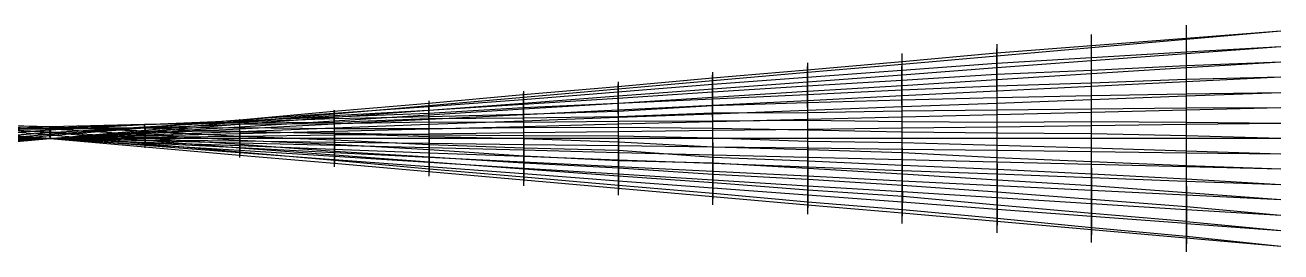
# Model space of a CAD drawing. Header units: metres. Extents: x 0 to 40, y -1.8 to 1.8.
# Drawn here: x 19.59 to 40, y -1.85 to 1.85 of the extents above; entities that cross this region are included whole.
import ezdxf

# ---------------------------------------------------------------- set-up
doc = ezdxf.new("R2010")
doc.units = ezdxf.units.M
doc.layers.add('Deflected structure', color=30, linetype='Continuous')
doc.layers.add('Original structure', color=3, linetype='Continuous')

msp = doc.modelspace()

# ---------------------------------------------------------------- linework, layer by layer
at = {"layer": 'Deflected structure'}
for p, q in [((38.462, 1.846), (38.46, 1.633, 1.565)), ((36.92, 1.516, 1.567), (36.923, 1.692)), ((36.92, 1.516, 1.567), (38.46, 1.633, 1.565)), ((38.46, 1.633, 1.565), (40, 1.75, 1.562)), ((38.46, 1.633, 1.565), (38.46, 1.412, 3.129)), ((35.385, 1.538), (35.38, 1.396, 1.568)), ((35.38, 1.396, 1.568), (36.92, 1.516, 1.567)), ((36.92, 1.317, 3.131), (36.92, 1.516, 1.567)), ((38.46, 1.412, 3.129), (40, 1.5, 3.125)), ((32.304, 1.118, 1.566), (33.843, 1.255, 1.567)), ((32.308, 1.231), (32.304, 1.118, 1.566)), ((33.841, 1.11, 3.132), (33.843, 1.255, 1.567)), ((33.841, 1.11, 3.132), (35.38, 1.224, 3.133)), ((33.843, 1.255, 1.567), (35.38, 1.396, 1.568)), ((33.843, 1.255, 1.567), (33.846, 1.385)), ((35.38, 1.396, 1.568), (35.38, 1.224, 3.133)), ((35.38, 1.224, 3.133), (36.92, 1.317, 3.131)), ((35.38, 1.224, 3.133), (35.38, 1.047, 4.697)), ((36.92, 1.317, 3.131), (38.46, 1.412, 3.129)), ((36.92, 1.114, 4.695), (36.92, 1.317, 3.131)), ((38.46, 1.412, 3.129), (38.46, 1.188, 4.692)), ((38.46, 1.188, 4.692), (40, 1.25, 4.688)), ((30.765, 0.989, 1.566), (32.304, 1.118, 1.566)), ((30.765, 0.989, 1.566), (30.769, 1.077)), ((32.304, 1.118, 1.566), (32.302, 0.997, 3.132)), ((32.302, 0.997, 3.132), (33.841, 1.11, 3.132)), ((33.841, 0.951, 4.697), (33.841, 1.11, 3.132)), ((33.841, 0.951, 4.697), (35.38, 1.047, 4.697)), ((35.38, 1.047, 4.697), (36.92, 1.114, 4.695)), ((35.38, 1.047, 4.697), (35.381, 0.851, 6.26)), ((36.92, 1.114, 4.695), (38.46, 1.188, 4.692)), ((36.921, 0.898, 6.257), (36.92, 1.114, 4.695)), ((38.46, 1.188, 4.692), (38.46, 0.958, 6.255)), ((27.689, 0.715, 1.565), (29.227, 0.848, 1.565)), ((29.226, 0.762, 3.13), (30.764, 0.883, 3.131)), ((29.227, 0.848, 1.565), (29.226, 0.762, 3.13)), ((29.227, 0.848, 1.565), (30.765, 0.989, 1.566)), ((29.231, 0.923), (29.227, 0.848, 1.565)), ((30.764, 0.883, 3.131), (32.302, 0.997, 3.132)), ((30.764, 0.883, 3.131), (30.765, 0.989, 1.566)), ((30.764, 0.762, 4.695), (30.764, 0.883, 3.131)), ((30.764, 0.762, 4.695), (32.303, 0.855, 4.696)), ((32.302, 0.997, 3.132), (32.303, 0.855, 4.696)), ((32.303, 0.855, 4.696), (33.841, 0.951, 4.697)), ((32.303, 0.855, 4.696), (32.303, 0.712, 6.259)), ((33.842, 0.787, 6.26), (33.841, 0.951, 4.697)), ((35.381, 0.851, 6.26), (33.842, 0.787, 6.26)), ((36.921, 0.898, 6.257), (35.381, 0.851, 6.26)), ((35.381, 0.851, 6.26), (35.382, 0.666, 7.823)), ((38.46, 0.958, 6.255), (36.921, 0.898, 6.257)), ((36.921, 0.701, 7.821), (36.921, 0.898, 6.257)), ((40, 1, 6.25), (38.46, 0.958, 6.255)), ((38.46, 0.958, 6.255), (38.46, 0.727, 7.818)), ((26.149, 0.521, 3.128), (27.688, 0.633, 3.128)), ((26.151, 0.574, 1.564), (27.689, 0.715, 1.565)), ((26.154, 0.615), (26.151, 0.574, 1.564)), ((27.688, 0.633, 3.128), (29.226, 0.762, 3.13)), ((27.689, 0.715, 1.565), (27.688, 0.633, 3.128)), ((27.688, 0.558, 4.692), (29.226, 0.655, 4.693)), ((27.688, 0.633, 3.128), (27.688, 0.558, 4.692)), ((27.692, 0.769), (27.689, 0.715, 1.565)), ((29.226, 0.655, 4.693), (29.225, 0.572, 6.258)), ((30.764, 0.638, 6.259), (29.225, 0.572, 6.258)), ((29.226, 0.762, 3.13), (29.226, 0.655, 4.693)), ((29.226, 0.655, 4.693), (30.764, 0.762, 4.695)), ((30.764, 0.638, 6.259), (30.764, 0.762, 4.695)), ((32.303, 0.712, 6.259), (30.764, 0.638, 6.259)), ((30.764, 0.538, 7.824), (30.764, 0.638, 6.259)), ((33.842, 0.787, 6.26), (32.303, 0.712, 6.259)), ((32.303, 0.712, 6.259), (32.303, 0.587, 7.825)), ((32.303, 0.587, 7.825), (33.842, 0.629, 7.825)), ((33.842, 0.629, 7.825), (33.842, 0.787, 6.26)), ((33.842, 0.629, 7.825), (35.382, 0.666, 7.823)), ((33.844, 0.444, 9.386), (33.842, 0.629, 7.825)), ((35.382, 0.666, 7.823), (36.921, 0.701, 7.821)), ((35.382, 0.666, 7.823), (35.383, 0.46, 9.384)), ((36.921, 0.701, 7.821), (38.46, 0.727, 7.818)), ((36.922, 0.479, 9.382), (36.921, 0.701, 7.821)), ((38.46, 0.727, 7.818), (40, 0.75, 7.812)), ((38.46, 0.727, 7.818), (38.461, 0.493, 9.38)), ((23.071, 0.306, 3.127), (24.611, 0.411, 3.127)), ((23.074, 0.306, 1.563), (24.612, 0.447, 1.564)), ((24.61, 0.375, 4.691), (26.149, 0.46, 4.691)), ((24.611, 0.411, 3.127), (24.61, 0.375, 4.691)), ((24.611, 0.411, 3.127), (26.149, 0.521, 3.128)), ((24.612, 0.447, 1.564), (24.611, 0.411, 3.127)), ((24.612, 0.447, 1.564), (26.151, 0.574, 1.564)), ((24.615, 0.462), (24.612, 0.447, 1.564)), ((26.151, 0.574, 1.564), (26.149, 0.521, 3.128)), ((26.149, 0.46, 4.691), (27.688, 0.558, 4.692)), ((26.149, 0.521, 3.128), (26.149, 0.46, 4.691)), ((27.686, 0.497, 6.257), (26.149, 0.407, 6.255)), ((26.149, 0.46, 4.691), (26.149, 0.407, 6.255)), ((29.225, 0.572, 6.258), (27.686, 0.497, 6.257)), ((27.688, 0.558, 4.692), (27.686, 0.497, 6.257)), ((27.686, 0.497, 6.257), (27.688, 0.398, 7.82)), ((27.688, 0.398, 7.82), (29.227, 0.447, 7.82)), ((29.225, 0.572, 6.258), (29.227, 0.447, 7.82)), ((29.227, 0.447, 7.82), (30.764, 0.538, 7.824)), ((29.227, 0.447, 7.82), (29.228, 0.355, 9.384)), ((30.766, 0.411, 9.387), (29.228, 0.355, 9.384)), ((30.764, 0.538, 7.824), (32.303, 0.587, 7.825)), ((30.766, 0.411, 9.387), (30.764, 0.538, 7.824)), ((32.305, 0.418, 9.386), (30.766, 0.411, 9.387)), ((30.768, 0.289, 10.951), (30.766, 0.411, 9.387)), ((32.303, 0.587, 7.825), (32.305, 0.418, 9.386)), ((33.844, 0.444, 9.386), (32.305, 0.418, 9.386)), ((32.305, 0.418, 9.386), (32.306, 0.299, 10.952)), ((35.383, 0.46, 9.384), (33.844, 0.444, 9.386)), ((33.845, 0.277, 10.949), (33.844, 0.444, 9.386)), ((36.922, 0.479, 9.382), (35.383, 0.46, 9.384)), ((35.383, 0.46, 9.384), (35.384, 0.266, 10.946)), ((38.461, 0.493, 9.38), (36.922, 0.479, 9.382)), ((36.923, 0.275, 10.946), (36.922, 0.479, 9.382)), ((40, 0.5, 9.375), (38.461, 0.493, 9.38)), ((38.461, 0.493, 9.38), (38.461, 0.264, 10.943)), ((20.004, 0.187, 15.626), (18.466, 0.228, 15.623)), ((18.468, 0.231, 17.186), (20.007, 0.195, 17.188)), ((20.007, 0.151, 18.751), (18.469, 0.224, 18.749)), ((19.993, 0.176, 7.812), (21.532, 0.226, 7.814)), ((21.531, 0.221, 6.251), (19.993, 0.133, 6.25)), ((21.533, 0.229, 9.377), (19.995, 0.192, 9.375)), ((23.07, 0.285, 6.253), (21.531, 0.221, 6.251)), ((21.531, 0.221, 6.251), (21.532, 0.226, 7.814)), ((21.532, 0.192, 4.689), (21.531, 0.221, 6.251)), ((21.532, 0.192, 4.689), (23.071, 0.278, 4.69)), ((21.532, 0.226, 7.814), (23.071, 0.271, 7.816)), ((21.532, 0.226, 7.814), (21.533, 0.229, 9.377)), ((21.533, 0.184, 3.126), (23.071, 0.306, 3.127)), ((23.072, 0.249, 9.379), (21.533, 0.229, 9.377)), ((21.533, 0.229, 9.377), (21.536, 0.176, 10.939)), ((21.535, 0.175, 1.563), (23.074, 0.306, 1.563)), ((21.536, 0.176, 10.939), (23.074, 0.236, 10.943)), ((24.609, 0.348, 6.254), (23.07, 0.285, 6.253)), ((23.071, 0.278, 4.69), (23.07, 0.285, 6.253)), ((23.07, 0.285, 6.253), (23.071, 0.271, 7.816)), ((23.071, 0.278, 4.69), (24.61, 0.375, 4.691)), ((23.071, 0.271, 7.816), (24.61, 0.328, 7.818)), ((23.074, 0.306, 1.563), (23.071, 0.306, 3.127)), ((23.071, 0.306, 3.127), (23.071, 0.278, 4.69)), ((23.071, 0.271, 7.816), (23.072, 0.249, 9.379)), ((24.611, 0.263, 9.381), (23.072, 0.249, 9.379)), ((23.072, 0.249, 9.379), (23.074, 0.236, 10.943)), ((23.077, 0.308), (23.074, 0.306, 1.563)), ((23.074, 0.236, 10.943), (24.613, 0.243, 10.944)), ((23.074, 0.236, 10.943), (23.077, 0.176, 12.505)), ((26.149, 0.407, 6.255), (24.609, 0.348, 6.254)), ((24.61, 0.375, 4.691), (24.609, 0.348, 6.254)), ((24.609, 0.348, 6.254), (24.61, 0.328, 7.818)), ((24.61, 0.328, 7.818), (26.149, 0.356, 7.819)), ((24.61, 0.328, 7.818), (24.611, 0.263, 9.381)), ((26.149, 0.318, 9.383), (24.611, 0.263, 9.381)), ((24.611, 0.263, 9.381), (24.613, 0.243, 10.944)), ((24.613, 0.243, 10.944), (26.151, 0.269, 10.947)), ((24.613, 0.243, 10.944), (24.615, 0.16, 12.506)), ((26.149, 0.407, 6.255), (26.149, 0.356, 7.819)), ((26.149, 0.356, 7.819), (27.688, 0.398, 7.82)), ((26.149, 0.356, 7.819), (26.149, 0.318, 9.383)), ((27.689, 0.331, 9.384), (26.149, 0.318, 9.383)), ((26.149, 0.318, 9.383), (26.151, 0.269, 10.947)), ((26.151, 0.269, 10.947), (26.154, 0.155, 12.508)), ((26.151, 0.269, 10.947), (27.69, 0.265, 10.948)), ((27.688, 0.398, 7.82), (27.689, 0.331, 9.384)), ((29.228, 0.355, 9.384), (27.689, 0.331, 9.384)), ((27.689, 0.331, 9.384), (27.69, 0.265, 10.948)), ((27.69, 0.265, 10.948), (29.229, 0.281, 10.95)), ((27.69, 0.265, 10.948), (27.692, 0.175, 12.511)), ((29.228, 0.355, 9.384), (29.229, 0.281, 10.95)), ((29.229, 0.281, 10.95), (30.768, 0.289, 10.951)), ((29.229, 0.281, 10.95), (29.231, 0.18, 12.514)), ((30.768, 0.289, 10.951), (32.306, 0.299, 10.952)), ((30.77, 0.161, 12.514), (30.768, 0.289, 10.951)), ((32.306, 0.299, 10.952), (32.308, 0.137, 12.514)), ((32.306, 0.299, 10.952), (33.845, 0.277, 10.949)), ((33.846, 0.105, 12.512), (33.845, 0.277, 10.949)), ((33.845, 0.277, 10.949), (35.384, 0.266, 10.946)), ((35.384, 0.266, 10.946), (36.923, 0.275, 10.946)), ((35.384, 0.266, 10.946), (35.385, 0.086, 12.511)), ((36.924, 0.077, 12.51), (36.923, 0.275, 10.946)), ((36.923, 0.275, 10.946), (38.461, 0.264, 10.943)), ((38.461, 0.264, 10.943), (38.462, 0.045, 12.507)), ((38.461, 0.264, 10.943), (40, 0.25, 10.938)), ((18.455, 0.101, 7.811), (19.993, 0.176, 7.812)), ((19.993, 0.133, 6.25), (18.456, 0.032, 6.249)), ((18.456, -0.012, 4.687), (19.994, 0.095, 4.687)), ((19.995, 0.192, 9.375), (18.457, 0.124, 9.373)), ((18.457, -0.055, 3.124), (19.994, 0.073, 3.125)), ((18.458, -0.096, 1.562), (19.996, 0.047, 1.562)), ((18.459, 0.168, 10.936), (19.997, 0.173, 10.938)), ((19.999, 0.149, 12.5), (18.461, 0.16, 12.499)), ((18.463, 0.153, 14.062), (20.002, 0.169, 14.063)), ((18.465, 0.181, 23.437), (20.005, 0.06, 23.438)), ((20.006, 0.09, 21.876), (18.467, 0.19, 21.874)), ((18.467, 0.189, 20.311), (20.006, 0.106, 20.313)), ((19.993, 0.176, 7.812), (19.995, 0.192, 9.375)), ((19.993, 0.133, 6.25), (19.993, 0.176, 7.812)), ((19.994, 0.095, 4.687), (19.993, 0.133, 6.25)), ((19.994, 0.095, 4.687), (21.532, 0.192, 4.689)), ((19.994, 0.073, 3.125), (21.533, 0.184, 3.126)), ((19.994, 0.073, 3.125), (19.994, 0.095, 4.687)), ((19.996, 0.047, 1.562), (19.994, 0.073, 3.125)), ((19.995, 0.192, 9.375), (19.997, 0.173, 10.938)), ((19.996, 0.047, 1.562), (21.535, 0.175, 1.563)), ((20, 0), (19.996, 0.047, 1.562)), ((19.997, 0.173, 10.938), (21.536, 0.176, 10.939)), ((19.997, 0.173, 10.938), (19.999, 0.149, 12.5)), ((19.999, 0.149, 12.5), (20.002, 0.169, 14.063)), ((21.538, 0.166, 12.502), (19.999, 0.149, 12.5)), ((20.005, 0.06, 23.438), (20, 0, 25)), ((20.002, 0.169, 14.063), (20.004, 0.187, 15.626)), ((20.002, 0.169, 14.063), (21.541, 0.176, 14.065)), ((20.004, 0.187, 15.626), (20.007, 0.195, 17.188)), ((21.542, 0.121, 15.627), (20.004, 0.187, 15.626)), ((20.006, 0.09, 21.876), (20.005, 0.06, 23.438)), ((20.005, 0.06, 23.438), (21.543, -0.081, 23.439)), ((20.007, 0.151, 18.751), (20.006, 0.106, 20.313)), ((20.006, 0.106, 20.313), (20.006, 0.09, 21.876)), ((20.006, 0.106, 20.313), (21.545, 0.012, 20.314)), ((21.544, -0.032, 21.876), (20.006, 0.09, 21.876)), ((20.007, 0.195, 17.188), (20.007, 0.151, 18.751)), ((20.007, 0.195, 17.188), (21.545, 0.121, 17.19)), ((21.545, 0.057, 18.752), (20.007, 0.151, 18.751)), ((21.533, 0.184, 3.126), (21.532, 0.192, 4.689)), ((21.535, 0.175, 1.563), (21.533, 0.184, 3.126)), ((21.538, 0.154), (21.535, 0.175, 1.563)), ((21.536, 0.176, 10.939), (21.538, 0.166, 12.502)), ((21.538, 0.166, 12.502), (21.541, 0.176, 14.065)), ((23.077, 0.176, 12.505), (21.538, 0.166, 12.502)), ((21.541, 0.176, 14.065), (21.542, 0.121, 15.627)), ((21.541, 0.176, 14.065), (23.078, 0.107, 14.067)), ((21.542, 0.121, 15.627), (21.545, 0.121, 17.19)), ((23.081, 0.115, 15.63), (21.542, 0.121, 15.627)), ((21.545, 0.012, 20.314), (21.544, -0.032, 21.876)), ((21.545, 0.121, 17.19), (21.545, 0.057, 18.752)), ((21.545, 0.121, 17.19), (23.082, 0.037, 17.191)), ((21.545, 0.057, 18.752), (21.545, 0.012, 20.314)), ((23.083, -0.035, 18.753), (21.545, 0.057, 18.752)), ((21.545, 0.012, 20.314), (23.083, -0.09, 20.315)), ((23.077, 0.176, 12.505), (23.078, 0.107, 14.067)), ((24.615, 0.16, 12.506), (23.077, 0.176, 12.505)), ((23.078, 0.107, 14.067), (23.081, 0.115, 15.63)), ((23.078, 0.107, 14.067), (24.617, 0.093, 14.069)), ((23.081, 0.115, 15.63), (23.082, 0.037, 17.191)), ((24.62, 0.075, 15.632), (23.081, 0.115, 15.63)), ((23.082, 0.037, 17.191), (23.083, -0.035, 18.753)), ((23.082, 0.037, 17.191), (24.621, -0.022, 17.193)), ((24.615, 0.16, 12.506), (24.617, 0.093, 14.069)), ((26.154, 0.155, 12.508), (24.615, 0.16, 12.506)), ((24.617, 0.093, 14.069), (24.62, 0.075, 15.632)), ((24.617, 0.093, 14.069), (26.155, 0.06, 14.07)), ((24.62, 0.075, 15.632), (24.621, -0.022, 17.193)), ((26.158, 0.026, 15.634), (24.62, 0.075, 15.632)), ((27.692, 0.175, 12.511), (26.154, 0.155, 12.508)), ((26.154, 0.155, 12.508), (26.155, 0.06, 14.07)), ((26.155, 0.06, 14.07), (26.158, 0.026, 15.634)), ((26.155, 0.06, 14.07), (27.694, 0.048, 14.072)), ((26.158, 0.026, 15.634), (26.159, -0.1, 17.194)), ((27.697, -0.007, 15.637), (26.158, 0.026, 15.634)), ((29.231, 0.18, 12.514), (27.692, 0.175, 12.511)), ((27.692, 0.175, 12.511), (27.694, 0.048, 14.072)), ((27.694, 0.048, 14.072), (27.697, -0.007, 15.637)), ((27.694, 0.048, 14.072), (29.233, 0.041, 14.074)), ((29.231, 0.18, 12.514), (29.233, 0.041, 14.074)), ((30.77, 0.161, 12.514), (29.231, 0.18, 12.514)), ((29.233, 0.041, 14.074), (29.235, -0.058, 15.638)), ((29.233, 0.041, 14.074), (30.771, 0.012, 14.076)), ((30.771, 0.012, 14.076), (30.77, 0.161, 12.514)), ((32.308, 0.137, 12.514), (30.77, 0.161, 12.514)), ((30.772, -0.14, 15.637), (30.771, 0.012, 14.076)), ((30.771, 0.012, 14.076), (32.309, -0.042, 14.074)), ((32.308, 0.137, 12.514), (32.309, -0.042, 14.074)), ((33.846, 0.105, 12.512), (32.308, 0.137, 12.514)), ((33.848, -0.064, 14.075), (33.846, 0.105, 12.512)), ((35.385, 0.086, 12.511), (33.846, 0.105, 12.512)), ((35.385, 0.086, 12.511), (35.386, -0.107, 14.073)), ((36.924, 0.077, 12.51), (35.385, 0.086, 12.511)), ((36.924, -0.151, 14.071), (36.924, 0.077, 12.51)), ((38.462, 0.045, 12.507), (36.924, 0.077, 12.51)), ((38.462, 0.045, 12.507), (38.462, -0.2, 14.067)), ((40, 0, 12.5), (38.462, 0.045, 12.507)), ((21.543, -0.081, 23.439), (21.538, -0.154, 25)), ((21.544, -0.032, 21.876), (21.543, -0.081, 23.439)), ((21.543, -0.081, 23.439), (23.081, -0.218, 23.439)), ((23.082, -0.158, 21.877), (21.544, -0.032, 21.876)), ((23.082, -0.158, 21.877), (23.081, -0.218, 23.439)), ((23.083, -0.09, 20.315), (23.082, -0.158, 21.877)), ((24.621, -0.271, 21.878), (23.082, -0.158, 21.877)), ((23.083, -0.035, 18.753), (23.083, -0.09, 20.315)), ((24.622, -0.098, 18.755), (23.083, -0.035, 18.753)), ((23.083, -0.09, 20.315), (24.62, -0.206, 20.316)), ((24.622, -0.098, 18.755), (24.62, -0.206, 20.316)), ((24.621, -0.022, 17.193), (24.622, -0.098, 18.755)), ((24.621, -0.022, 17.193), (26.159, -0.1, 17.194)), ((26.16, -0.185, 18.756), (24.622, -0.098, 18.755)), ((26.159, -0.1, 17.194), (26.16, -0.185, 18.756)), ((26.159, -0.1, 17.194), (27.698, -0.15, 17.196)), ((26.16, -0.185, 18.756), (26.159, -0.3, 20.317)), ((27.698, -0.286, 18.756), (26.16, -0.185, 18.756)), ((27.697, -0.007, 15.637), (27.698, -0.15, 17.196)), ((29.235, -0.058, 15.638), (27.697, -0.007, 15.637)), ((27.698, -0.15, 17.196), (27.698, -0.286, 18.756)), ((27.698, -0.15, 17.196), (29.237, -0.188, 17.2)), ((29.235, -0.058, 15.638), (29.237, -0.188, 17.2)), ((30.772, -0.14, 15.637), (29.235, -0.058, 15.638)), ((29.237, -0.188, 17.2), (29.236, -0.363, 18.757)), ((29.237, -0.188, 17.2), (30.773, -0.302, 17.197)), ((30.773, -0.302, 17.197), (30.772, -0.14, 15.637)), ((32.311, -0.185, 15.637), (30.772, -0.14, 15.637)), ((32.309, -0.042, 14.074), (32.311, -0.185, 15.637)), ((32.309, -0.042, 14.074), (33.848, -0.064, 14.075)), ((32.311, -0.185, 15.637), (32.311, -0.362, 17.198)), ((33.849, -0.234, 15.638), (32.311, -0.185, 15.637)), ((33.849, -0.234, 15.638), (33.848, -0.064, 14.075)), ((33.848, -0.064, 14.075), (35.386, -0.107, 14.073)), ((35.386, -0.107, 14.073), (35.386, -0.314, 15.634)), ((35.386, -0.107, 14.073), (36.924, -0.151, 14.071)), ((36.924, -0.38, 15.631), (36.924, -0.151, 14.071)), ((36.924, -0.151, 14.071), (38.462, -0.2, 14.067)), ((38.462, -0.2, 14.067), (38.462, -0.447, 15.627)), ((38.462, -0.2, 14.067), (40, -0.25, 14.062)), ((23.081, -0.218, 23.439), (23.077, -0.308, 25)), ((23.081, -0.218, 23.439), (24.62, -0.353, 23.44)), ((24.62, -0.353, 23.44), (24.615, -0.462, 25)), ((24.62, -0.206, 20.316), (24.621, -0.271, 21.878)), ((24.62, -0.206, 20.316), (26.159, -0.3, 20.317)), ((24.621, -0.271, 21.878), (24.62, -0.353, 23.44)), ((24.62, -0.353, 23.44), (26.158, -0.492, 23.44)), ((26.159, -0.387, 21.879), (24.621, -0.271, 21.878)), ((26.159, -0.387, 21.879), (26.158, -0.492, 23.44)), ((26.159, -0.3, 20.317), (26.159, -0.387, 21.879)), ((26.159, -0.3, 20.317), (27.698, -0.396, 20.318)), ((27.698, -0.497, 21.88), (26.159, -0.387, 21.879)), ((27.698, -0.286, 18.756), (27.698, -0.396, 20.318)), ((29.236, -0.363, 18.757), (27.698, -0.286, 18.756)), ((27.698, -0.396, 20.318), (27.698, -0.497, 21.88)), ((27.698, -0.396, 20.318), (29.237, -0.479, 20.32)), ((29.236, -0.363, 18.757), (29.237, -0.479, 20.32)), ((30.776, -0.403, 18.762), (29.236, -0.363, 18.757)), ((30.776, -0.403, 18.762), (30.773, -0.302, 17.197)), ((30.773, -0.302, 17.197), (32.311, -0.362, 17.198)), ((30.775, -0.581, 20.321), (30.776, -0.403, 18.762)), ((32.314, -0.49, 18.763), (30.776, -0.403, 18.762)), ((32.311, -0.362, 17.198), (32.314, -0.49, 18.763)), ((32.311, -0.362, 17.198), (33.849, -0.432, 17.198)), ((33.849, -0.432, 17.198), (33.849, -0.234, 15.638)), ((35.386, -0.314, 15.634), (33.849, -0.234, 15.638)), ((35.386, -0.314, 15.634), (35.388, -0.497, 17.198)), ((36.924, -0.38, 15.631), (35.386, -0.314, 15.634)), ((36.926, -0.575, 17.196), (36.924, -0.38, 15.631)), ((38.462, -0.447, 15.627), (36.924, -0.38, 15.631)), ((26.158, -0.492, 23.44), (26.154, -0.615, 25)), ((26.158, -0.492, 23.44), (27.696, -0.626, 23.441)), ((27.698, -0.497, 21.88), (27.696, -0.626, 23.441)), ((29.237, -0.614, 21.881), (27.698, -0.497, 21.88)), ((29.237, -0.479, 20.32), (29.237, -0.614, 21.881)), ((29.237, -0.479, 20.32), (30.775, -0.581, 20.321)), ((30.776, -0.719, 21.883), (30.775, -0.581, 20.321)), ((30.775, -0.581, 20.321), (32.315, -0.664, 20.323)), ((32.314, -0.49, 18.763), (32.315, -0.664, 20.323)), ((33.852, -0.579, 18.763), (32.314, -0.49, 18.763)), ((33.852, -0.579, 18.763), (33.849, -0.432, 17.198)), ((33.849, -0.432, 17.198), (35.388, -0.497, 17.198)), ((33.853, -0.759, 20.325), (33.852, -0.579, 18.763)), ((35.39, -0.678, 18.762), (33.852, -0.579, 18.763)), ((35.388, -0.497, 17.198), (35.39, -0.678, 18.762)), ((35.388, -0.497, 17.198), (36.926, -0.575, 17.196)), ((36.927, -0.773, 18.76), (36.926, -0.575, 17.196)), ((36.926, -0.575, 17.196), (38.463, -0.659, 17.192)), ((38.462, -0.447, 15.627), (38.463, -0.659, 17.192)), ((40, -0.5, 15.625), (38.462, -0.447, 15.627)), ((27.696, -0.626, 23.441), (27.692, -0.769, 25)), ((27.696, -0.626, 23.441), (29.235, -0.758, 23.442)), ((29.235, -0.758, 23.442), (29.231, -0.923, 25)), ((29.237, -0.614, 21.881), (29.235, -0.758, 23.442)), ((29.235, -0.758, 23.442), (30.774, -0.89, 23.443)), ((30.776, -0.719, 21.883), (29.237, -0.614, 21.881)), ((30.774, -0.89, 23.443), (30.776, -0.719, 21.883)), ((32.314, -0.843, 21.883), (30.776, -0.719, 21.883)), ((32.315, -0.664, 20.323), (32.314, -0.843, 21.883)), ((32.315, -0.664, 20.323), (33.853, -0.759, 20.325)), ((33.854, -0.945, 21.886), (33.853, -0.759, 20.325)), ((33.853, -0.759, 20.325), (35.391, -0.87, 20.324)), ((35.39, -0.678, 18.762), (35.391, -0.87, 20.324)), ((36.927, -0.773, 18.76), (35.39, -0.678, 18.762)), ((36.928, -0.986, 20.323), (36.927, -0.773, 18.76)), ((38.464, -0.886, 18.756), (36.927, -0.773, 18.76)), ((38.463, -0.659, 17.192), (38.464, -0.886, 18.756)), ((38.463, -0.659, 17.192), (40, -0.75, 17.188)), ((30.769, -1.077, 25), (30.774, -0.89, 23.443)), ((30.774, -0.89, 23.443), (32.312, -1.029, 23.443)), ((32.314, -0.843, 21.883), (32.312, -1.029, 23.443)), ((33.854, -0.945, 21.886), (32.314, -0.843, 21.883)), ((33.851, -1.155, 23.445), (33.854, -0.945, 21.886)), ((35.39, -1.084, 21.884), (33.854, -0.945, 21.886)), ((35.391, -0.87, 20.324), (35.39, -1.084, 21.884)), ((35.391, -0.87, 20.324), (36.928, -0.986, 20.323)), ((36.927, -1.22, 21.882), (36.928, -0.986, 20.323)), ((36.928, -0.986, 20.323), (38.465, -1.107, 20.32)), ((38.464, -0.886, 18.756), (38.465, -1.107, 20.32)), ((40, -1, 18.75), (38.464, -0.886, 18.756)), ((32.312, -1.029, 23.443), (32.308, -1.231, 25)), ((32.312, -1.029, 23.443), (33.851, -1.155, 23.445)), ((33.846, -1.385, 25), (33.851, -1.155, 23.445)), ((33.851, -1.155, 23.445), (35.389, -1.297, 23.444)), ((35.39, -1.084, 21.884), (35.389, -1.297, 23.444)), ((36.927, -1.22, 21.882), (35.39, -1.084, 21.884)), ((36.926, -1.446, 23.442), (36.927, -1.22, 21.882)), ((38.464, -1.353, 21.88), (36.927, -1.22, 21.882)), ((38.465, -1.107, 20.32), (38.464, -1.353, 21.88)), ((38.465, -1.107, 20.32), (40, -1.25, 20.312)), ((35.389, -1.297, 23.444), (35.385, -1.538, 25)), ((35.389, -1.297, 23.444), (36.926, -1.446, 23.442)), ((38.464, -1.353, 21.88), (38.464, -1.589, 23.442)), ((38.464, -1.353, 21.88), (40, -1.5, 21.875)), ((36.923, -1.692, 25), (36.926, -1.446, 23.442)), ((36.926, -1.446, 23.442), (38.464, -1.589, 23.442)), ((38.464, -1.589, 23.442), (38.462, -1.846, 25)), ((38.464, -1.589, 23.442), (40, -1.75, 23.438))]:
    msp.add_line(p, q, dxfattribs=at)
at = {"layer": 'Original structure'}
for p, q in [((38.462, 1.846), (38.462, 1.615, 1.562)), ((36.923, 1.481, 1.562), (36.923, 1.692)), ((38.462, 1.615, 1.562), (40, 1.75, 1.562)), ((35.385, 1.538), (35.385, 1.346, 1.562)), ((35.385, 1.346, 1.562), (36.923, 1.481, 1.562)), ((36.923, 1.481, 1.562), (38.462, 1.615, 1.562)), ((36.923, 1.269, 3.125), (36.923, 1.481, 1.562)), ((38.462, 1.615, 1.562), (38.462, 1.385, 3.125)), ((38.462, 1.385, 3.125), (40, 1.5, 3.125)), ((32.308, 1.231), (32.308, 1.077, 1.562)), ((33.846, 1.212, 1.562), (33.846, 1.385)), ((33.846, 1.212, 1.562), (35.385, 1.346, 1.562)), ((35.385, 1.346, 1.562), (35.385, 1.154, 3.125)), ((35.385, 1.154, 3.125), (36.923, 1.269, 3.125)), ((36.923, 1.269, 3.125), (38.462, 1.385, 3.125)), ((36.923, 1.058, 4.688), (36.923, 1.269, 3.125)), ((38.462, 1.385, 3.125), (38.462, 1.154, 4.688)), ((38.462, 1.154, 4.688), (40, 1.25, 4.688)), ((30.769, 0.942, 1.562), (30.769, 1.077)), ((30.769, 0.942, 1.562), (32.308, 1.077, 1.562)), ((32.308, 1.077, 1.562), (33.846, 1.212, 1.562)), ((32.308, 1.077, 1.562), (32.308, 0.923, 3.125)), ((32.308, 0.923, 3.125), (33.846, 1.038, 3.125)), ((33.846, 1.038, 3.125), (33.846, 1.212, 1.562)), ((33.846, 1.038, 3.125), (35.385, 1.154, 3.125)), ((33.846, 0.865, 4.688), (33.846, 1.038, 3.125)), ((35.385, 1.154, 3.125), (35.385, 0.962, 4.688)), ((35.385, 0.962, 4.688), (36.923, 1.058, 4.688)), ((36.923, 1.058, 4.688), (38.462, 1.154, 4.688)), ((36.923, 0.846, 6.25), (36.923, 1.058, 4.688)), ((38.462, 1.154, 4.688), (38.462, 0.923, 6.25)), ((29.231, 0.808, 1.562), (30.769, 0.942, 1.562)), ((29.231, 0.923), (29.231, 0.808, 1.562)), ((30.769, 0.808, 3.125), (30.769, 0.942, 1.562)), ((30.769, 0.808, 3.125), (32.308, 0.923, 3.125)), ((32.308, 0.923, 3.125), (32.308, 0.769, 4.688)), ((32.308, 0.769, 4.688), (33.846, 0.865, 4.688)), ((33.846, 0.865, 4.688), (35.385, 0.962, 4.688)), ((33.846, 0.692, 6.25), (33.846, 0.865, 4.688)), ((35.385, 0.962, 4.688), (35.385, 0.769, 6.25)), ((36.923, 0.846, 6.25), (35.385, 0.769, 6.25)), ((38.462, 0.923, 6.25), (36.923, 0.846, 6.25)), ((36.923, 0.635, 7.812), (36.923, 0.846, 6.25)), ((40, 1, 6.25), (38.462, 0.923, 6.25)), ((38.462, 0.923, 6.25), (38.462, 0.692, 7.812)), ((26.154, 0.538, 1.562), (27.692, 0.673, 1.562)), ((26.154, 0.615), (26.154, 0.538, 1.562)), ((27.692, 0.673, 1.562), (29.231, 0.808, 1.562)), ((27.692, 0.769), (27.692, 0.673, 1.562)), ((27.692, 0.577, 3.125), (29.231, 0.692, 3.125)), ((27.692, 0.673, 1.562), (27.692, 0.577, 3.125)), ((29.231, 0.808, 1.562), (29.231, 0.692, 3.125)), ((29.231, 0.692, 3.125), (30.769, 0.808, 3.125)), ((29.231, 0.692, 3.125), (29.231, 0.577, 4.688)), ((29.231, 0.577, 4.688), (30.769, 0.673, 4.688)), ((30.769, 0.673, 4.688), (30.769, 0.808, 3.125)), ((30.769, 0.673, 4.688), (32.308, 0.769, 4.688)), ((30.769, 0.538, 6.25), (30.769, 0.673, 4.688)), ((32.308, 0.615, 6.25), (30.769, 0.538, 6.25)), ((32.308, 0.769, 4.688), (32.308, 0.615, 6.25)), ((33.846, 0.692, 6.25), (32.308, 0.615, 6.25)), ((32.308, 0.615, 6.25), (32.308, 0.462, 7.812)), ((35.385, 0.769, 6.25), (33.846, 0.692, 6.25)), ((33.846, 0.519, 7.812), (33.846, 0.692, 6.25)), ((35.385, 0.769, 6.25), (35.385, 0.577, 7.812)), ((35.385, 0.577, 7.812), (36.923, 0.635, 7.812)), ((36.923, 0.635, 7.812), (38.462, 0.692, 7.812)), ((36.923, 0.423, 9.375), (36.923, 0.635, 7.812)), ((38.462, 0.692, 7.812), (40, 0.75, 7.812)), ((38.462, 0.692, 7.812), (38.462, 0.462, 9.375)), ((24.615, 0.404, 1.562), (26.154, 0.538, 1.562)), ((24.615, 0.462), (24.615, 0.404, 1.562)), ((24.615, 0.346, 3.125), (26.154, 0.462, 3.125)), ((26.154, 0.462, 3.125), (27.692, 0.577, 3.125)), ((26.154, 0.538, 1.562), (26.154, 0.462, 3.125)), ((26.154, 0.385, 4.688), (27.692, 0.481, 4.688)), ((26.154, 0.462, 3.125), (26.154, 0.385, 4.688)), ((27.692, 0.577, 3.125), (27.692, 0.481, 4.688)), ((27.692, 0.481, 4.688), (29.231, 0.577, 4.688)), ((27.692, 0.481, 4.688), (27.692, 0.385, 6.25)), ((29.231, 0.462, 6.25), (27.692, 0.385, 6.25)), ((29.231, 0.577, 4.688), (29.231, 0.462, 6.25)), ((30.769, 0.538, 6.25), (29.231, 0.462, 6.25)), ((29.231, 0.462, 6.25), (29.231, 0.346, 7.812)), ((30.769, 0.404, 7.812), (30.769, 0.538, 6.25)), ((30.769, 0.404, 7.812), (32.308, 0.462, 7.812)), ((32.308, 0.462, 7.812), (33.846, 0.519, 7.812)), ((32.308, 0.462, 7.812), (32.308, 0.308, 9.375)), ((33.846, 0.519, 7.812), (35.385, 0.577, 7.812)), ((33.846, 0.346, 9.375), (33.846, 0.519, 7.812)), ((35.385, 0.577, 7.812), (35.385, 0.385, 9.375)), ((36.923, 0.423, 9.375), (35.385, 0.385, 9.375)), ((38.462, 0.462, 9.375), (36.923, 0.423, 9.375)), ((36.923, 0.211, 10.938), (36.923, 0.423, 9.375)), ((40, 0.5, 9.375), (38.462, 0.462, 9.375)), ((38.462, 0.462, 9.375), (38.462, 0.231, 10.938)), ((21.538, 0.135, 1.562), (23.077, 0.269, 1.562)), ((21.538, 0.115, 3.125), (23.077, 0.231, 3.125)), ((23.077, 0.269, 1.562), (24.615, 0.404, 1.562)), ((23.077, 0.231, 3.125), (24.615, 0.346, 3.125)), ((23.077, 0.308), (23.077, 0.269, 1.562)), ((23.077, 0.192, 4.688), (24.615, 0.288, 4.688)), ((23.077, 0.269, 1.562), (23.077, 0.231, 3.125)), ((23.077, 0.231, 3.125), (23.077, 0.192, 4.688)), ((24.615, 0.231, 6.25), (23.077, 0.154, 6.25)), ((24.615, 0.404, 1.562), (24.615, 0.346, 3.125)), ((24.615, 0.288, 4.688), (26.154, 0.385, 4.688)), ((24.615, 0.346, 3.125), (24.615, 0.288, 4.688)), ((26.154, 0.308, 6.25), (24.615, 0.231, 6.25)), ((24.615, 0.288, 4.688), (24.615, 0.231, 6.25)), ((24.615, 0.231, 6.25), (24.615, 0.173, 7.812)), ((24.615, 0.173, 7.812), (26.154, 0.231, 7.812)), ((26.154, 0.385, 4.688), (26.154, 0.308, 6.25)), ((27.692, 0.385, 6.25), (26.154, 0.308, 6.25)), ((26.154, 0.308, 6.25), (26.154, 0.231, 7.812)), ((26.154, 0.231, 7.812), (27.692, 0.288, 7.812)), ((26.154, 0.231, 7.812), (26.154, 0.154, 9.375)), ((27.692, 0.385, 6.25), (27.692, 0.288, 7.812)), ((27.692, 0.288, 7.812), (29.231, 0.346, 7.812)), ((27.692, 0.288, 7.812), (27.692, 0.192, 9.375)), ((29.231, 0.231, 9.375), (27.692, 0.192, 9.375)), ((29.231, 0.346, 7.812), (30.769, 0.404, 7.812)), ((29.231, 0.346, 7.812), (29.231, 0.231, 9.375)), ((30.769, 0.269, 9.375), (29.231, 0.231, 9.375)), ((29.231, 0.231, 9.375), (29.231, 0.115, 10.938)), ((30.769, 0.269, 9.375), (30.769, 0.404, 7.812)), ((32.308, 0.308, 9.375), (30.769, 0.269, 9.375)), ((30.769, 0.135, 10.938), (30.769, 0.269, 9.375)), ((33.846, 0.346, 9.375), (32.308, 0.308, 9.375)), ((32.308, 0.308, 9.375), (32.308, 0.154, 10.938)), ((35.385, 0.385, 9.375), (33.846, 0.346, 9.375)), ((33.846, 0.173, 10.938), (33.846, 0.346, 9.375)), ((35.385, 0.385, 9.375), (35.385, 0.192, 10.938)), ((35.385, 0.192, 10.938), (36.923, 0.211, 10.938)), ((36.923, 0.211, 10.938), (38.462, 0.231, 10.938)), ((36.923, 0, 12.5), (36.923, 0.211, 10.938)), ((38.462, 0.231, 10.938), (40, 0.25, 10.938)), ((38.462, 0.231, 10.938), (38.462, 0, 12.5)), ((18.462, 0.135, 23.438), (20, 0, 23.438)), ((20, 0, 21.875), (18.462, 0.115, 21.875)), ((18.462, 0.096, 20.312), (20, 0, 20.312)), ((20, 0, 18.75), (18.462, 0.077, 18.75)), ((18.462, 0.058, 17.188), (20, 0, 17.188)), ((20, 0, 15.625), (18.462, 0.038, 15.625)), ((18.462, 0.019, 14.062), (20, 0, 14.062)), ((18.462, -0.135, 1.562), (20, 0, 1.562)), ((18.462, -0.115, 3.125), (20, 0, 3.125)), ((18.462, -0.096, 4.688), (20, 0, 4.688)), ((20, 0, 6.25), (18.462, -0.077, 6.25)), ((18.462, -0.058, 7.812), (20, 0, 7.812)), ((20, 0, 9.375), (18.462, -0.038, 9.375)), ((18.462, -0.019, 10.938), (20, 0, 10.938)), ((20, 0, 12.5), (18.462, 0, 12.5)), ((20, 0, 1.562), (21.538, 0.135, 1.562)), ((20, 0, 3.125), (21.538, 0.115, 3.125)), ((20, 0, 4.688), (21.538, 0.096, 4.688)), ((21.538, 0.077, 6.25), (20, 0, 6.25)), ((20, 0, 7.812), (21.538, 0.058, 7.812)), ((21.538, 0.038, 9.375), (20, 0, 9.375)), ((20, 0, 10.938), (21.538, 0.019, 10.938)), ((20, 0), (20, 0, 1.562)), ((20, 0, 1.562), (20, 0, 3.125)), ((20, 0, 3.125), (20, 0, 4.688)), ((20, 0, 4.688), (20, 0, 6.25)), ((20, 0, 6.25), (20, 0, 7.812)), ((20, 0, 7.812), (20, 0, 9.375)), ((20, 0, 9.375), (20, 0, 10.938)), ((20, 0, 10.938), (20, 0, 12.5)), ((20, 0, 12.5), (20, 0, 14.062)), ((20, 0, 14.062), (20, 0, 15.625)), ((20, 0, 15.625), (20, 0, 17.188)), ((20, 0, 17.188), (20, 0, 18.75)), ((20, 0, 18.75), (20, 0, 20.312)), ((20, 0, 20.312), (20, 0, 21.875)), ((20, 0, 21.875), (20, 0, 23.438)), ((20, 0, 23.438), (20, 0, 25)), ((21.538, 0, 12.5), (20, 0, 12.5)), ((20, 0, 14.062), (21.538, -0.019, 14.062)), ((21.538, -0.038, 15.625), (20, 0, 15.625)), ((20, 0, 17.188), (21.538, -0.058, 17.188)), ((21.538, -0.077, 18.75), (20, 0, 18.75)), ((20, 0, 20.312), (21.538, -0.096, 20.312)), ((21.538, -0.115, 21.875), (20, 0, 21.875)), ((20, 0, 23.438), (21.538, -0.135, 23.438)), ((21.538, 0.096, 4.688), (23.077, 0.192, 4.688)), ((21.538, 0.154), (21.538, 0.135, 1.562)), ((23.077, 0.154, 6.25), (21.538, 0.077, 6.25)), ((21.538, 0.135, 1.562), (21.538, 0.115, 3.125)), ((21.538, 0.115, 3.125), (21.538, 0.096, 4.688)), ((21.538, 0.058, 7.812), (23.077, 0.115, 7.812)), ((21.538, 0.096, 4.688), (21.538, 0.077, 6.25)), ((21.538, 0.077, 6.25), (21.538, 0.058, 7.812)), ((23.077, 0.077, 9.375), (21.538, 0.038, 9.375)), ((21.538, 0.058, 7.812), (21.538, 0.038, 9.375)), ((21.538, 0.038, 9.375), (21.538, 0.019, 10.938)), ((21.538, 0.019, 10.938), (23.077, 0.038, 10.938)), ((21.538, 0.019, 10.938), (21.538, 0, 12.5)), ((21.538, 0, 12.5), (21.538, -0.019, 14.062)), ((23.077, 0, 12.5), (21.538, 0, 12.5)), ((23.077, 0.192, 4.688), (23.077, 0.154, 6.25)), ((23.077, 0.115, 7.812), (24.615, 0.173, 7.812)), ((23.077, 0.154, 6.25), (23.077, 0.115, 7.812)), ((23.077, 0.115, 7.812), (23.077, 0.077, 9.375)), ((24.615, 0.115, 9.375), (23.077, 0.077, 9.375)), ((23.077, 0.077, 9.375), (23.077, 0.038, 10.938)), ((23.077, 0.038, 10.938), (24.615, 0.058, 10.938)), ((23.077, 0.038, 10.938), (23.077, 0, 12.5)), ((23.077, 0, 12.5), (23.077, -0.038, 14.062)), ((24.615, 0, 12.5), (23.077, 0, 12.5)), ((24.615, 0.173, 7.812), (24.615, 0.115, 9.375)), ((26.154, 0.154, 9.375), (24.615, 0.115, 9.375)), ((24.615, 0.115, 9.375), (24.615, 0.058, 10.938)), ((24.615, 0.058, 10.938), (26.154, 0.077, 10.938)), ((24.615, 0.058, 10.938), (24.615, 0, 12.5)), ((24.615, 0, 12.5), (24.615, -0.058, 14.062)), ((26.154, 0, 12.5), (24.615, 0, 12.5)), ((27.692, 0.192, 9.375), (26.154, 0.154, 9.375)), ((26.154, 0.154, 9.375), (26.154, 0.077, 10.938)), ((26.154, 0.077, 10.938), (27.692, 0.096, 10.938)), ((26.154, 0.077, 10.938), (26.154, 0, 12.5)), ((26.154, 0, 12.5), (26.154, -0.077, 14.062)), ((27.692, 0, 12.5), (26.154, 0, 12.5)), ((27.692, 0.192, 9.375), (27.692, 0.096, 10.938)), ((27.692, 0.096, 10.938), (29.231, 0.115, 10.938)), ((27.692, 0.096, 10.938), (27.692, 0, 12.5)), ((27.692, 0, 12.5), (27.692, -0.096, 14.062)), ((29.231, 0, 12.5), (27.692, 0, 12.5)), ((29.231, 0.115, 10.938), (30.769, 0.135, 10.938)), ((29.231, 0.115, 10.938), (29.231, 0, 12.5)), ((29.231, 0, 12.5), (29.231, -0.115, 14.062)), ((30.769, 0, 12.5), (29.231, 0, 12.5)), ((30.769, 0.135, 10.938), (32.308, 0.154, 10.938)), ((30.769, 0, 12.5), (30.769, 0.135, 10.938)), ((30.769, -0.135, 14.062), (30.769, 0, 12.5)), ((32.308, 0, 12.5), (30.769, 0, 12.5)), ((32.308, 0.154, 10.938), (33.846, 0.173, 10.938)), ((32.308, 0.154, 10.938), (32.308, 0, 12.5)), ((32.308, 0, 12.5), (32.308, -0.154, 14.062)), ((33.846, 0, 12.5), (32.308, 0, 12.5)), ((33.846, 0.173, 10.938), (35.385, 0.192, 10.938)), ((33.846, 0, 12.5), (33.846, 0.173, 10.938)), ((33.846, -0.173, 14.062), (33.846, 0, 12.5)), ((35.385, 0, 12.5), (33.846, 0, 12.5)), ((35.385, 0.192, 10.938), (35.385, 0, 12.5)), ((35.385, 0, 12.5), (35.385, -0.192, 14.062)), ((36.923, 0, 12.5), (35.385, 0, 12.5)), ((36.923, -0.211, 14.062), (36.923, 0, 12.5)), ((38.462, 0, 12.5), (36.923, 0, 12.5)), ((38.462, 0, 12.5), (38.462, -0.231, 14.062)), ((40, 0, 12.5), (38.462, 0, 12.5)), ((21.538, -0.019, 14.062), (21.538, -0.038, 15.625)), ((21.538, -0.019, 14.062), (23.077, -0.038, 14.062)), ((21.538, -0.038, 15.625), (21.538, -0.058, 17.188)), ((23.077, -0.077, 15.625), (21.538, -0.038, 15.625)), ((21.538, -0.058, 17.188), (21.538, -0.077, 18.75)), ((21.538, -0.058, 17.188), (23.077, -0.115, 17.188)), ((21.538, -0.077, 18.75), (21.538, -0.096, 20.312)), ((23.077, -0.154, 18.75), (21.538, -0.077, 18.75)), ((21.538, -0.096, 20.312), (21.538, -0.115, 21.875)), ((21.538, -0.096, 20.312), (23.077, -0.192, 20.312)), ((21.538, -0.115, 21.875), (21.538, -0.135, 23.438)), ((23.077, -0.231, 21.875), (21.538, -0.115, 21.875)), ((21.538, -0.135, 23.438), (21.538, -0.154, 25)), ((21.538, -0.135, 23.438), (23.077, -0.269, 23.438)), ((23.077, -0.038, 14.062), (23.077, -0.077, 15.625)), ((23.077, -0.038, 14.062), (24.615, -0.058, 14.062)), ((23.077, -0.077, 15.625), (23.077, -0.115, 17.188)), ((24.615, -0.115, 15.625), (23.077, -0.077, 15.625)), ((23.077, -0.115, 17.188), (23.077, -0.154, 18.75)), ((23.077, -0.115, 17.188), (24.615, -0.173, 17.188)), ((23.077, -0.154, 18.75), (23.077, -0.192, 20.312)), ((24.615, -0.231, 18.75), (23.077, -0.154, 18.75)), ((23.077, -0.192, 20.312), (23.077, -0.231, 21.875)), ((23.077, -0.192, 20.312), (24.615, -0.288, 20.312)), ((24.615, -0.058, 14.062), (24.615, -0.115, 15.625)), ((24.615, -0.058, 14.062), (26.154, -0.077, 14.062)), ((24.615, -0.115, 15.625), (24.615, -0.173, 17.188)), ((26.154, -0.154, 15.625), (24.615, -0.115, 15.625)), ((24.615, -0.173, 17.188), (24.615, -0.231, 18.75)), ((24.615, -0.173, 17.188), (26.154, -0.231, 17.188)), ((26.154, -0.077, 14.062), (26.154, -0.154, 15.625)), ((26.154, -0.077, 14.062), (27.692, -0.096, 14.062)), ((26.154, -0.154, 15.625), (26.154, -0.231, 17.188)), ((27.692, -0.192, 15.625), (26.154, -0.154, 15.625)), ((27.692, -0.096, 14.062), (27.692, -0.192, 15.625)), ((27.692, -0.096, 14.062), (29.231, -0.115, 14.062)), ((27.692, -0.192, 15.625), (27.692, -0.288, 17.188)), ((29.231, -0.231, 15.625), (27.692, -0.192, 15.625)), ((29.231, -0.115, 14.062), (29.231, -0.231, 15.625)), ((29.231, -0.115, 14.062), (30.769, -0.135, 14.062)), ((30.769, -0.269, 15.625), (30.769, -0.135, 14.062)), ((30.769, -0.135, 14.062), (32.308, -0.154, 14.062)), ((32.308, -0.154, 14.062), (32.308, -0.308, 15.625)), ((32.308, -0.154, 14.062), (33.846, -0.173, 14.062)), ((33.846, -0.346, 15.625), (33.846, -0.173, 14.062)), ((33.846, -0.173, 14.062), (35.385, -0.192, 14.062)), ((35.385, -0.192, 14.062), (35.385, -0.385, 15.625)), ((35.385, -0.192, 14.062), (36.923, -0.211, 14.062)), ((23.077, -0.231, 21.875), (23.077, -0.269, 23.438)), ((24.615, -0.346, 21.875), (23.077, -0.231, 21.875)), ((23.077, -0.269, 23.438), (23.077, -0.308, 25)), ((23.077, -0.269, 23.438), (24.615, -0.404, 23.438)), ((24.615, -0.231, 18.75), (24.615, -0.288, 20.312)), ((26.154, -0.308, 18.75), (24.615, -0.231, 18.75)), ((24.615, -0.288, 20.312), (24.615, -0.346, 21.875)), ((24.615, -0.288, 20.312), (26.154, -0.385, 20.312)), ((24.615, -0.346, 21.875), (24.615, -0.404, 23.438)), ((26.154, -0.462, 21.875), (24.615, -0.346, 21.875)), ((24.615, -0.404, 23.438), (24.615, -0.462, 25)), ((24.615, -0.404, 23.438), (26.154, -0.538, 23.438)), ((26.154, -0.231, 17.188), (26.154, -0.308, 18.75)), ((26.154, -0.231, 17.188), (27.692, -0.288, 17.188)), ((26.154, -0.308, 18.75), (26.154, -0.385, 20.312)), ((27.692, -0.385, 18.75), (26.154, -0.308, 18.75)), ((26.154, -0.385, 20.312), (26.154, -0.462, 21.875)), ((26.154, -0.385, 20.312), (27.692, -0.481, 20.312)), ((27.692, -0.288, 17.188), (27.692, -0.385, 18.75)), ((27.692, -0.288, 17.188), (29.231, -0.346, 17.188)), ((27.692, -0.385, 18.75), (27.692, -0.481, 20.312)), ((29.231, -0.462, 18.75), (27.692, -0.385, 18.75)), ((29.231, -0.231, 15.625), (29.231, -0.346, 17.188)), ((30.769, -0.269, 15.625), (29.231, -0.231, 15.625)), ((29.231, -0.346, 17.188), (29.231, -0.462, 18.75)), ((29.231, -0.346, 17.188), (30.769, -0.404, 17.188)), ((30.769, -0.404, 17.188), (30.769, -0.269, 15.625)), ((32.308, -0.308, 15.625), (30.769, -0.269, 15.625)), ((30.769, -0.538, 18.75), (30.769, -0.404, 17.188)), ((30.769, -0.404, 17.188), (32.308, -0.462, 17.188)), ((32.308, -0.308, 15.625), (32.308, -0.462, 17.188)), ((33.846, -0.346, 15.625), (32.308, -0.308, 15.625)), ((33.846, -0.519, 17.188), (33.846, -0.346, 15.625)), ((35.385, -0.385, 15.625), (33.846, -0.346, 15.625)), ((35.385, -0.385, 15.625), (35.385, -0.577, 17.188)), ((36.923, -0.423, 15.625), (35.385, -0.385, 15.625)), ((36.923, -0.423, 15.625), (36.923, -0.211, 14.062)), ((36.923, -0.211, 14.062), (38.462, -0.231, 14.062)), ((38.462, -0.231, 14.062), (38.462, -0.462, 15.625)), ((38.462, -0.231, 14.062), (40, -0.25, 14.062)), ((26.154, -0.462, 21.875), (26.154, -0.538, 23.438)), ((27.692, -0.577, 21.875), (26.154, -0.462, 21.875)), ((26.154, -0.538, 23.438), (26.154, -0.615, 25)), ((26.154, -0.538, 23.438), (27.692, -0.673, 23.438)), ((27.692, -0.481, 20.312), (27.692, -0.577, 21.875)), ((27.692, -0.481, 20.312), (29.231, -0.577, 20.312)), ((27.692, -0.577, 21.875), (27.692, -0.673, 23.438)), ((29.231, -0.692, 21.875), (27.692, -0.577, 21.875)), ((29.231, -0.462, 18.75), (29.231, -0.577, 20.312)), ((30.769, -0.538, 18.75), (29.231, -0.462, 18.75)), ((29.231, -0.577, 20.312), (29.231, -0.692, 21.875)), ((29.231, -0.577, 20.312), (30.769, -0.673, 20.312)), ((30.769, -0.673, 20.312), (30.769, -0.538, 18.75)), ((32.308, -0.615, 18.75), (30.769, -0.538, 18.75)), ((32.308, -0.462, 17.188), (32.308, -0.615, 18.75)), ((32.308, -0.462, 17.188), (33.846, -0.519, 17.188)), ((33.846, -0.692, 18.75), (33.846, -0.519, 17.188)), ((33.846, -0.519, 17.188), (35.385, -0.577, 17.188)), ((35.385, -0.577, 17.188), (35.385, -0.769, 18.75)), ((35.385, -0.577, 17.188), (36.923, -0.635, 17.188)), ((36.923, -0.635, 17.188), (36.923, -0.423, 15.625)), ((38.462, -0.462, 15.625), (36.923, -0.423, 15.625)), ((38.462, -0.462, 15.625), (38.462, -0.692, 17.188)), ((40, -0.5, 15.625), (38.462, -0.462, 15.625)), ((27.692, -0.673, 23.438), (27.692, -0.769, 25)), ((27.692, -0.673, 23.438), (29.231, -0.808, 23.438)), ((29.231, -0.692, 21.875), (29.231, -0.808, 23.438)), ((30.769, -0.808, 21.875), (29.231, -0.692, 21.875)), ((29.231, -0.808, 23.438), (29.231, -0.923, 25)), ((29.231, -0.808, 23.438), (30.769, -0.942, 23.438)), ((30.769, -0.808, 21.875), (30.769, -0.673, 20.312)), ((30.769, -0.673, 20.312), (32.308, -0.769, 20.312)), ((30.769, -0.942, 23.438), (30.769, -0.808, 21.875)), ((32.308, -0.923, 21.875), (30.769, -0.808, 21.875)), ((32.308, -0.615, 18.75), (32.308, -0.769, 20.312)), ((33.846, -0.692, 18.75), (32.308, -0.615, 18.75)), ((32.308, -0.769, 20.312), (32.308, -0.923, 21.875)), ((32.308, -0.769, 20.312), (33.846, -0.865, 20.312)), ((33.846, -0.865, 20.312), (33.846, -0.692, 18.75)), ((35.385, -0.769, 18.75), (33.846, -0.692, 18.75)), ((35.385, -0.769, 18.75), (35.385, -0.962, 20.312)), ((36.923, -0.846, 18.75), (35.385, -0.769, 18.75)), ((36.923, -0.846, 18.75), (36.923, -0.635, 17.188)), ((36.923, -0.635, 17.188), (38.462, -0.692, 17.188)), ((38.462, -0.692, 17.188), (38.462, -0.923, 18.75)), ((38.462, -0.692, 17.188), (40, -0.75, 17.188)), ((30.769, -1.077, 25), (30.769, -0.942, 23.438)), ((30.769, -0.942, 23.438), (32.308, -1.077, 23.438)), ((32.308, -0.923, 21.875), (32.308, -1.077, 23.438)), ((33.846, -1.038, 21.875), (32.308, -0.923, 21.875)), ((33.846, -1.038, 21.875), (33.846, -0.865, 20.312)), ((33.846, -0.865, 20.312), (35.385, -0.962, 20.312)), ((35.385, -0.962, 20.312), (35.385, -1.154, 21.875)), ((35.385, -0.962, 20.312), (36.923, -1.058, 20.312)), ((36.923, -1.058, 20.312), (36.923, -0.846, 18.75)), ((38.462, -0.923, 18.75), (36.923, -0.846, 18.75)), ((38.462, -0.923, 18.75), (38.462, -1.154, 20.312)), ((40, -1, 18.75), (38.462, -0.923, 18.75)), ((32.308, -1.077, 23.438), (32.308, -1.231, 25)), ((32.308, -1.077, 23.438), (33.846, -1.212, 23.438)), ((33.846, -1.212, 23.438), (33.846, -1.038, 21.875)), ((35.385, -1.154, 21.875), (33.846, -1.038, 21.875)), ((33.846, -1.385, 25), (33.846, -1.212, 23.438)), ((33.846, -1.212, 23.438), (35.385, -1.346, 23.438)), ((35.385, -1.154, 21.875), (35.385, -1.346, 23.438)), ((36.923, -1.269, 21.875), (35.385, -1.154, 21.875)), ((36.923, -1.269, 21.875), (36.923, -1.058, 20.312)), ((36.923, -1.058, 20.312), (38.462, -1.154, 20.312)), ((38.462, -1.154, 20.312), (38.462, -1.385, 21.875)), ((38.462, -1.154, 20.312), (40, -1.25, 20.312)), ((35.385, -1.346, 23.438), (35.385, -1.538, 25)), ((35.385, -1.346, 23.438), (36.923, -1.481, 23.438)), ((36.923, -1.481, 23.438), (36.923, -1.269, 21.875)), ((38.462, -1.385, 21.875), (36.923, -1.269, 21.875)), ((38.462, -1.385, 21.875), (38.462, -1.615, 23.438)), ((38.462, -1.385, 21.875), (40, -1.5, 21.875)), ((36.923, -1.692, 25), (36.923, -1.481, 23.438)), ((36.923, -1.481, 23.438), (38.462, -1.615, 23.438)), ((38.462, -1.615, 23.438), (38.462, -1.846, 25)), ((38.462, -1.615, 23.438), (40, -1.75, 23.438))]:
    msp.add_line(p, q, dxfattribs=at)

doc.saveas('drawing.dxf')
